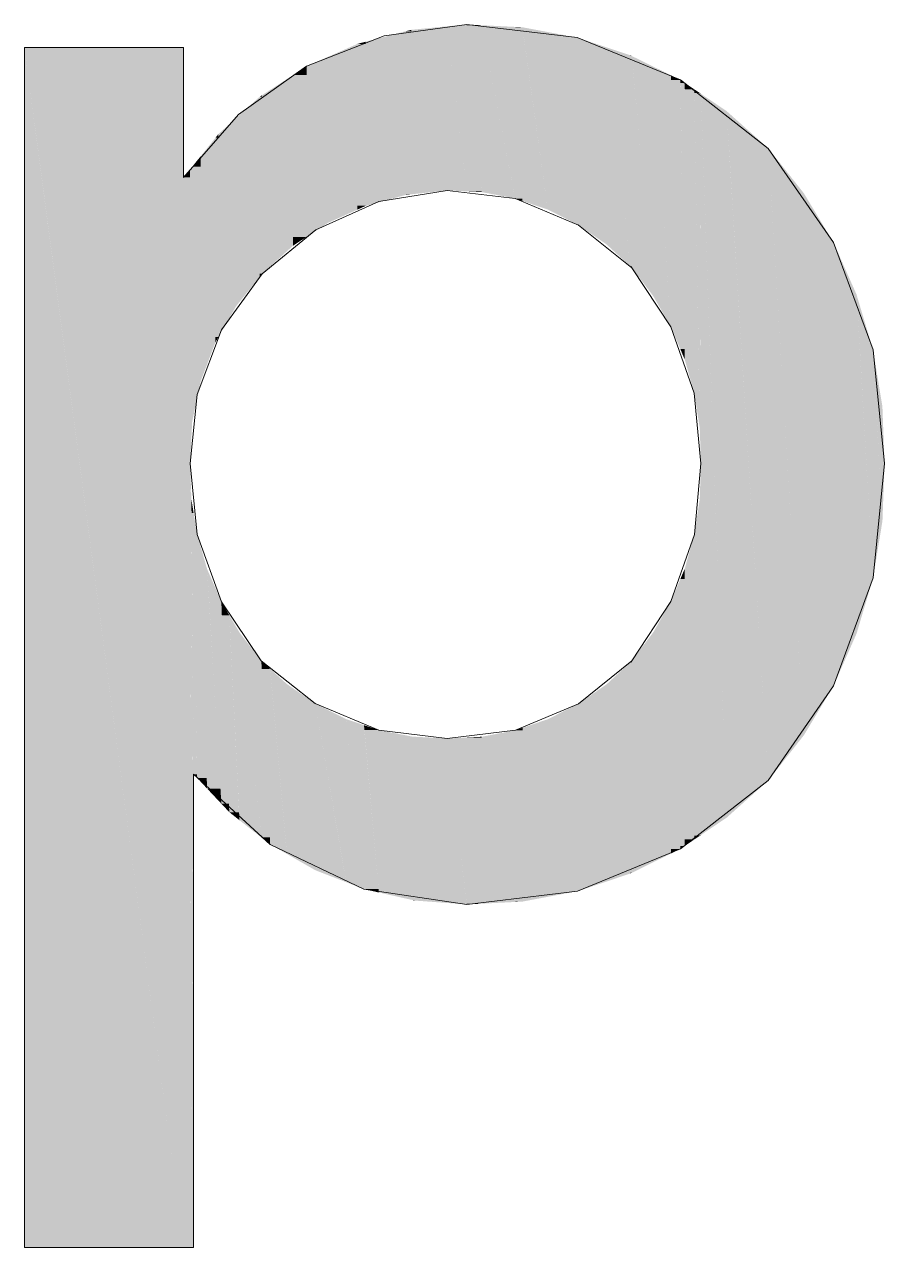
# Model space of a CAD drawing. Extents: x -1 to 1342, y -35 to 723.
# Drawn here: x 1224.185 to 1225.538, y 276.271 to 278.195 of the extents above; entities that cross this region are included whole.
import ezdxf

# ---------------------------------------------------------------- set-up
doc = ezdxf.new("R2010")
doc.units = 0
doc.layers.get('0').update_dxf_attribs({"lineweight": 18})
doc.layers.add('P11_Plankopf_Ausführung_AF_4_800 Plankopf', color=7, linetype='Continuous', lineweight=25)

# ---------------------------------------------------------------- blocks, each defined once
blk = doc.blocks.new('Referenz-A0SKLQSHLL', base_point=(1054.4775, 131.3883))
at = {"layer": 'P11_Plankopf_Ausführung_AF_4_800 Plankopf', "color": 0, "linetype": 'Continuous', "lineweight": 13, "ltscale": 16.9}
for p, q in [((1224.8805, 278.1945), (1224.7505, 278.1768)), ((1225.0544, 278.1738), (1224.8805, 278.1945)), ((1224.7505, 278.1768), (1224.6285, 278.1287)), ((1224.4352, 278.1584), (1224.1848, 278.1584)), ((1224.1848, 278.1584), (1224.1848, 276.2712)), ((1224.4352, 277.954), (1224.4352, 278.1584)), ((1225.2165, 278.1073), (1225.0544, 278.1738)), ((1224.6285, 278.1287), (1224.5213, 278.053)), ((1225.3548, 277.9997), (1225.2165, 278.1073)), ((1224.5213, 278.053), (1224.4352, 277.954)), ((1225.4572, 277.8518), (1225.3548, 277.9997)), ((1224.8498, 277.9336), (1224.7423, 277.9161)), ((1224.9568, 277.9208), (1224.8498, 277.9336)), ((1224.7423, 277.9161), (1224.643, 277.8714)), ((1225.0562, 277.8791), (1224.9568, 277.9208)), ((1224.643, 277.8714), (1224.5587, 277.8025)), ((1225.1403, 277.8118), (1225.0562, 277.8791)), ((1225.5195, 277.683), (1225.4572, 277.8518)), ((1225.2016, 277.7192), (1225.1403, 277.8118)), ((1224.5587, 277.8025), (1224.495, 277.7142)), ((1224.495, 277.7142), (1224.4564, 277.6124)), ((1225.2384, 277.6145), (1225.2016, 277.7192)), ((1225.5376, 277.504), (1225.5195, 277.683)), ((1224.4564, 277.6124), (1224.4454, 277.504)), ((1225.2487, 277.504), (1225.2384, 277.6145)), ((1224.4454, 277.504), (1224.4564, 277.3923)), ((1225.2385, 277.3927), (1225.2487, 277.504)), ((1225.5196, 277.3242), (1225.5376, 277.504)), ((1224.4564, 277.3923), (1224.4945, 277.2867)), ((1225.2017, 277.2872), (1225.2385, 277.3927)), ((1225.4574, 277.1545), (1225.5196, 277.3242)), ((1224.4945, 277.2867), (1224.5574, 277.1938)), ((1225.1403, 277.1938), (1225.2017, 277.2872)), ((1224.5574, 277.1938), (1224.6423, 277.1265)), ((1225.0563, 277.1263), (1225.1403, 277.1938)), ((1225.3548, 277.0057), (1225.4574, 277.1545)), ((1224.6423, 277.1265), (1224.7423, 277.0848)), ((1224.9569, 277.0845), (1225.0563, 277.1263)), ((1224.7423, 277.0848), (1224.8498, 277.0717)), ((1224.8498, 277.0717), (1224.9569, 277.0845)), ((1224.4509, 276.2712), (1224.4509, 277.0155)), ((1224.4509, 277.0155), (1224.5713, 276.9051)), ((1225.2165, 276.8981), (1225.3548, 277.0057)), ((1224.5713, 276.9051), (1224.7188, 276.8348)), ((1225.0545, 276.8315), (1225.2165, 276.8981)), ((1224.7188, 276.8348), (1224.8805, 276.8108)), ((1224.8805, 276.8108), (1225.0545, 276.8315)), ((1224.1848, 276.2712), (1224.4509, 276.2712))]:
    blk.add_line(p, q, dxfattribs=at)
at = {"layer": 'P11_Plankopf_Ausführung_AF_4_800 Plankopf', "color": 0, "linetype": 'Continuous', "lineweight": 0, "ltscale": 0.0169}
for points in [[(1224.8805, 278.1916), (1224.8498, 278.1916), (1224.8805, 278.1945)], [(1224.9037, 277.932), (1224.8805, 277.932), (1224.8805, 278.1945)], [(1224.9038, 278.1933), (1224.8806, 278.1933), (1224.8805, 278.1945)], [(1224.7847, 278.1674), (1224.7216, 278.1674), (1224.7847, 278.1839)], [(1224.7933, 278.1839), (1224.7847, 278.1839), (1224.7933, 278.1861)], [(1224.7933, 277.9274), (1224.7847, 277.9274), (1224.7847, 278.1839)], [(1224.7933, 277.9274), (1224.7933, 278.1839), (1224.7847, 278.1839)], [(1224.8498, 278.1861), (1224.7933, 278.1861), (1224.8498, 278.1916)], [(1224.8498, 277.9336), (1224.7933, 277.9336), (1224.7933, 278.1861)], [(1224.8498, 277.9336), (1224.8498, 278.1861), (1224.7933, 278.1861)], [(1224.8803, 277.9336), (1224.8498, 277.9336), (1224.8498, 278.1916)], [(1224.8805, 277.932), (1224.8805, 278.1916), (1224.8498, 278.1916)], [(1224.9038, 277.9309), (1224.9038, 278.1933), (1224.8806, 278.1933)], [(1224.9548, 277.9309), (1224.9038, 277.9309), (1224.9038, 278.1933)], [(1224.9568, 278.1907), (1224.9043, 278.1907), (1224.9038, 278.1933)], [(1224.9568, 277.9208), (1224.9568, 278.1907), (1224.9043, 278.1907)], [(1224.968, 277.9208), (1224.9568, 277.9208), (1224.9568, 278.1907)], [(1224.9681, 278.1901), (1224.9568, 278.1901), (1224.9568, 278.1907)], [(1224.9681, 277.9169), (1224.9681, 278.1901), (1224.9568, 278.1901)], [(1225.0061, 277.9169), (1224.9681, 277.9169), (1224.9681, 278.1901)], [(1225.008, 278.1826), (1224.9692, 278.1826), (1224.9681, 278.1901)], [(1225.008, 277.9034), (1225.008, 278.1826), (1224.9692, 278.1826)], [(1225.0508, 277.9034), (1225.008, 277.9034), (1225.008, 278.1826)], [(1225.0544, 278.1738), (1225.0093, 278.1738), (1225.008, 278.1826)], [(1224.1848, 276.2712), (1224.4352, 276.2712), (1224.1848, 278.1584)], [(1224.4352, 277.954), (1224.4352, 278.1584), (1224.1848, 278.1584)], [(1224.4352, 277.954), (1224.212, 277.954), (1224.1848, 278.1584)], [(1224.7086, 278.1434), (1224.6619, 278.1434), (1224.7086, 278.164)], [(1224.7216, 278.164), (1224.7086, 278.164), (1224.7216, 278.1674)], [(1224.7216, 277.9093), (1224.7086, 277.9093), (1224.7086, 278.164)], [(1224.7216, 277.9093), (1224.7216, 278.164), (1224.7086, 278.164)], [(1224.7847, 277.9265), (1224.7216, 277.9265), (1224.7216, 278.1674)], [(1224.7847, 277.9265), (1224.7847, 278.1674), (1224.7216, 278.1674)], [(1225.0544, 277.88), (1225.0544, 278.1738), (1225.0093, 278.1738)], [(1225.0562, 277.88), (1225.0544, 277.88), (1225.0544, 278.1738)], [(1225.0562, 278.1732), (1225.0544, 278.1732), (1225.0544, 278.1738)], [(1225.0562, 277.8791), (1225.0562, 278.1732), (1225.0544, 278.1732)], [(1225.0964, 277.8791), (1225.0562, 277.8791), (1225.0562, 278.1732)], [(1225.1006, 278.1584), (1225.0582, 278.1584), (1225.0562, 278.1732)], [(1225.1006, 277.8484), (1225.1006, 278.1584), (1225.0582, 278.1584)], [(1225.134, 277.8484), (1225.1006, 277.8484), (1225.1006, 278.1584)], [(1225.1377, 278.1461), (1225.1019, 278.1461), (1225.1006, 278.1584)], [(1224.6619, 278.1287), (1224.6285, 278.1287), (1224.6619, 278.1434)], [(1224.7086, 277.9034), (1224.6619, 277.9034), (1224.6619, 278.1434)], [(1224.7086, 277.9034), (1224.7086, 278.1434), (1224.6619, 278.1434)], [(1225.1377, 277.8142), (1225.1377, 278.1461), (1225.1019, 278.1461)], [(1225.1403, 277.8142), (1225.1377, 277.8142), (1225.1377, 278.1461)], [(1225.1403, 278.1448), (1225.1377, 278.1448), (1225.1377, 278.1461)], [(1225.1403, 277.8118), (1225.1403, 278.1448), (1225.1377, 278.1448)], [(1225.1699, 277.8118), (1225.1403, 277.8118), (1225.1403, 278.1448)], [(1225.1738, 278.1283), (1225.1418, 278.1283), (1225.1403, 278.1448)], [(1224.6285, 278.1148), (1224.6071, 278.1148), (1224.6285, 278.1287)], [(1224.6619, 277.8824), (1224.6285, 277.8824), (1224.6285, 278.1287)], [(1224.6619, 277.8824), (1224.6619, 278.1287), (1224.6285, 278.1287)], [(1225.1738, 277.7674), (1225.1738, 278.1283), (1225.1418, 278.1283)], [(1225.1983, 277.7674), (1225.1738, 277.7674), (1225.1738, 278.1283)], [(1225.2016, 278.1146), (1225.1747, 278.1146), (1225.1738, 278.1283)], [(1224.6071, 278.0834), (1224.5587, 278.0834), (1224.6071, 278.1148)], [(1224.6285, 277.8605), (1224.6071, 277.8605), (1224.6071, 278.1148)], [(1224.6285, 277.8605), (1224.6285, 278.1148), (1224.6071, 278.1148)], [(1225.2016, 277.7192), (1225.2016, 278.1146), (1225.1747, 278.1146)], [(1225.2153, 277.7192), (1225.2016, 277.7192), (1225.2016, 278.1146)], [(1225.2165, 278.1073), (1225.2018, 278.1073), (1225.2016, 278.1146)], [(1225.2165, 277.6839), (1225.2165, 278.1073), (1225.2018, 278.1073)], [(1225.223, 277.6839), (1225.2165, 277.6839), (1225.2165, 278.1073)], [(1225.2232, 278.1027), (1225.2166, 278.1027), (1225.2165, 278.1073)], [(1225.2232, 277.668), (1225.2232, 278.1027), (1225.2166, 278.1027)], [(1225.2368, 277.668), (1225.2232, 277.668), (1225.2232, 278.1027)], [(1225.2384, 278.0925), (1225.2235, 278.0925), (1225.2232, 278.1027)], [(1224.555, 278.0473), (1224.5177, 278.0473), (1224.555, 278.081)], [(1224.5587, 278.081), (1224.555, 278.081), (1224.5587, 278.0834)], [(1224.5587, 277.8025), (1224.555, 277.8025), (1224.555, 278.081)], [(1224.5587, 277.8025), (1224.5587, 278.081), (1224.555, 278.081)], [(1224.6071, 277.8465), (1224.5587, 277.8465), (1224.5587, 278.0834)], [(1224.6071, 277.8465), (1224.6071, 278.0834), (1224.5587, 278.0834)], [(1225.2384, 277.6145), (1225.2384, 278.0925), (1225.2235, 278.0925)], [(1225.2461, 277.6145), (1225.2384, 277.6145), (1225.2384, 278.0925)], [(1225.247, 278.0867), (1225.2385, 278.0867), (1225.2384, 278.0925)], [(1225.247, 277.5596), (1225.247, 278.0867), (1225.2385, 278.0867)], [(1225.2485, 277.5596), (1225.247, 277.5596), (1225.247, 278.0867)], [(1225.2487, 278.0856), (1225.247, 278.0856), (1225.247, 278.0867)], [(1225.2487, 277.504), (1225.2487, 278.0856), (1225.247, 278.0856)], [(1225.2893, 276.9472), (1225.2487, 276.9472), (1225.2487, 278.0856)], [(1225.2893, 278.0582), (1225.2497, 278.0582), (1225.2487, 278.0856)], [(1224.5177, 278.0223), (1224.49, 278.0223), (1224.5177, 278.0473)], [(1224.555, 277.7979), (1224.5177, 277.7979), (1224.5177, 278.0473)], [(1224.555, 277.7979), (1224.555, 278.0473), (1224.5177, 278.0473)], [(1225.2893, 276.9472), (1225.2893, 278.0582), (1225.2497, 278.0582)], [(1225.2893, 276.9472), (1225.2893, 276.9472), (1225.2893, 278.0582)], [(1225.2893, 276.9472), (1225.2893, 278.0582), (1225.2893, 278.0582)], [(1225.2893, 278.0582), (1225.2893, 278.0582), (1225.2893, 278.0582)], [(1225.3548, 277.0057), (1225.2893, 277.0057), (1225.2893, 278.0582)], [(1225.3548, 277.9997), (1225.293, 277.9997), (1225.2893, 278.0582)], [(1224.49, 278.0163), (1224.4852, 278.0163), (1224.49, 278.0223)], [(1224.5177, 277.7515), (1224.49, 277.7515), (1224.49, 278.0223)], [(1224.5177, 277.7515), (1224.5177, 278.0223), (1224.49, 278.0223)], [(1224.4852, 277.9873), (1224.462, 277.9873), (1224.4852, 278.0163)], [(1224.49, 277.7031), (1224.4852, 277.7031), (1224.4852, 278.0163)], [(1224.49, 277.7031), (1224.49, 278.0163), (1224.4852, 278.0163)], [(1224.462, 277.9707), (1224.4486, 277.9707), (1224.462, 277.9873)], [(1224.4852, 277.6947), (1224.462, 277.6947), (1224.462, 277.9873)], [(1224.4852, 277.6947), (1224.4852, 277.9873), (1224.462, 277.9873)], [(1225.3548, 277.0057), (1225.3548, 277.9997), (1225.293, 277.9997)], [(1225.4107, 277.0768), (1225.3548, 277.0768), (1225.3548, 277.9997)], [(1225.4107, 277.929), (1225.3591, 277.929), (1225.3548, 277.9997)], [(1224.4454, 277.954), (1224.4352, 277.954), (1224.4454, 277.9668)], [(1224.4486, 277.9668), (1224.4454, 277.9668), (1224.4486, 277.9707)], [(1224.4486, 277.5694), (1224.4454, 277.5694), (1224.4454, 277.9668)], [(1224.4486, 277.5694), (1224.4486, 277.9668), (1224.4454, 277.9668)], [(1224.462, 277.6335), (1224.4486, 277.6335), (1224.4486, 277.9707)], [(1224.462, 277.6335), (1224.462, 277.9707), (1224.4486, 277.9707)], [(1224.4352, 276.2712), (1224.4352, 277.954), (1224.212, 277.954)], [(1224.4352, 276.2712), (1224.4454, 276.2712), (1224.4352, 277.954)], [(1224.4454, 276.2712), (1224.4454, 277.954), (1224.4352, 277.954)], [(1224.7216, 277.9093), (1224.7847, 277.9265), (1224.7216, 277.9265)], [(1224.7847, 277.9265), (1224.7933, 277.9274), (1224.7847, 277.9274)], [(1224.7933, 277.9274), (1224.8498, 277.9336), (1224.7933, 277.9336)], [(1224.8805, 277.932), (1224.8803, 277.9336), (1224.8498, 277.9336)], [(1224.9038, 277.9309), (1224.9037, 277.932), (1224.8805, 277.932)], [(1224.9568, 277.9208), (1224.9548, 277.9309), (1224.9038, 277.9309)], [(1225.4107, 277.0768), (1225.4107, 277.929), (1225.3591, 277.929)], [(1225.4108, 277.0769), (1225.4107, 277.0769), (1225.4107, 277.929)], [(1225.4108, 277.9289), (1225.4107, 277.9289), (1225.4107, 277.929)], [(1225.4108, 277.0769), (1225.4108, 277.9289), (1225.4107, 277.9289)], [(1225.4572, 277.1543), (1225.4108, 277.1543), (1225.4108, 277.9289)], [(1225.4572, 277.8518), (1225.4154, 277.8518), (1225.4108, 277.9289)], [(1224.7086, 277.9034), (1224.7216, 277.9093), (1224.7086, 277.9093)], [(1224.9681, 277.9169), (1224.968, 277.9208), (1224.9568, 277.9208)], [(1225.008, 277.9034), (1225.0061, 277.9169), (1224.9681, 277.9169)], [(1224.6619, 277.8824), (1224.7086, 277.9034), (1224.6619, 277.9034)], [(1225.0544, 277.88), (1225.0508, 277.9034), (1225.008, 277.9034)], [(1224.6285, 277.8605), (1224.6619, 277.8824), (1224.6285, 277.8824)], [(1225.0562, 277.8791), (1225.0562, 277.88), (1225.0544, 277.88)], [(1225.1006, 277.8484), (1225.0964, 277.8791), (1225.0562, 277.8791)], [(1224.6071, 277.8465), (1224.6285, 277.8605), (1224.6071, 277.8605)], [(1225.1377, 277.8142), (1225.134, 277.8484), (1225.1006, 277.8484)], [(1225.4572, 277.1543), (1225.4572, 277.8518), (1225.4154, 277.8518)], [(1225.4574, 277.1545), (1225.4572, 277.1545), (1225.4572, 277.8518)], [(1225.4574, 277.8515), (1225.4572, 277.8515), (1225.4572, 277.8518)], [(1225.4574, 277.1545), (1225.4574, 277.8515), (1225.4572, 277.8515)], [(1225.4937, 277.237), (1225.4574, 277.237), (1225.4574, 277.8515)], [(1225.4937, 277.7694), (1225.4622, 277.7694), (1225.4574, 277.8515)], [(1224.5587, 277.8025), (1224.6071, 277.8465), (1224.5587, 277.8465)], [(1225.1403, 277.8118), (1225.1403, 277.8142), (1225.1377, 277.8142)], [(1225.1738, 277.7674), (1225.1699, 277.8118), (1225.1403, 277.8118)], [(1224.5177, 277.7515), (1224.555, 277.7979), (1224.5177, 277.7979)], [(1224.555, 277.7979), (1224.5587, 277.8025), (1224.555, 277.8025)], [(1224.49, 277.7031), (1224.5177, 277.7515), (1224.49, 277.7515)], [(1225.2016, 277.7192), (1225.1983, 277.7674), (1225.1738, 277.7674)], [(1225.4937, 277.237), (1225.4937, 277.7694), (1225.4622, 277.7694)], [(1225.4938, 277.2374), (1225.4937, 277.2374), (1225.4937, 277.7694)], [(1225.4938, 277.7688), (1225.4937, 277.7688), (1225.4937, 277.7694)], [(1225.4938, 277.2374), (1225.4938, 277.7688), (1225.4937, 277.7688)], [(1225.5195, 277.3237), (1225.4938, 277.3237), (1225.4938, 277.7688)], [(1225.5195, 277.683), (1225.4988, 277.683), (1225.4938, 277.7688)], [(1225.2165, 277.6839), (1225.2153, 277.7192), (1225.2016, 277.7192)], [(1224.462, 277.6335), (1224.4852, 277.6947), (1224.462, 277.6947)], [(1224.4852, 277.6947), (1224.49, 277.7031), (1224.4852, 277.7031)], [(1225.2232, 277.668), (1225.223, 277.6839), (1225.2165, 277.6839)], [(1225.5195, 277.3237), (1225.5195, 277.683), (1225.4988, 277.683)], [(1225.5196, 277.3242), (1225.5195, 277.3242), (1225.5195, 277.683)], [(1225.5196, 277.6822), (1225.5195, 277.6822), (1225.5195, 277.683)], [(1225.5196, 277.3242), (1225.5196, 277.6822), (1225.5195, 277.6822)], [(1225.5342, 277.413), (1225.5196, 277.413), (1225.5196, 277.6822)], [(1225.5342, 277.5941), (1225.5244, 277.5941), (1225.5196, 277.6822)], [(1225.2384, 277.6145), (1225.2368, 277.668), (1225.2232, 277.668)], [(1224.4486, 277.5694), (1224.462, 277.6335), (1224.4486, 277.6335)], [(1225.247, 277.5596), (1225.2461, 277.6145), (1225.2384, 277.6145)], [(1225.5342, 277.413), (1225.5342, 277.5941), (1225.5244, 277.5941)], [(1225.5343, 277.4135), (1225.5342, 277.4135), (1225.5342, 277.5941)], [(1225.5343, 277.5918), (1225.5342, 277.5918), (1225.5342, 277.5941)], [(1225.5343, 277.4135), (1225.5343, 277.5918), (1225.5342, 277.5918)], [(1225.5376, 277.504), (1225.5343, 277.504), (1225.5343, 277.5918)], [(1224.4454, 277.504), (1224.4486, 277.5694), (1224.4454, 277.5694)], [(1225.2487, 277.504), (1225.2485, 277.5596), (1225.247, 277.5596)], [(1224.4454, 276.2712), (1224.4474, 276.2712), (1224.4454, 277.504)], [(1224.4474, 277.4478), (1224.4455, 277.4478), (1224.4454, 277.504)], [(1225.2487, 277.4481), (1225.247, 277.4481), (1225.2487, 277.504)], [(1225.5343, 277.4135), (1225.5376, 277.504), (1225.5343, 277.504)], [(1224.4474, 276.2712), (1224.4474, 277.4478), (1224.4455, 277.4478)], [(1224.4474, 276.2712), (1224.4509, 276.2712), (1224.4474, 277.4478)], [(1224.4509, 277.4263), (1224.4476, 277.4263), (1224.4474, 277.4478)], [(1224.4509, 277.0155), (1224.4487, 277.0155), (1224.4474, 277.4478)], [(1225.247, 277.3927), (1225.2385, 277.3927), (1225.247, 277.4481)], [(1225.2487, 276.9198), (1225.247, 276.9198), (1225.247, 277.4481)], [(1225.2487, 276.9198), (1225.2487, 277.4481), (1225.247, 277.4481)], [(1224.4509, 277.0155), (1224.4509, 277.4263), (1224.4476, 277.4263)], [(1224.4563, 277.0155), (1224.4509, 277.0155), (1224.4509, 277.4263)], [(1224.4564, 277.3923), (1224.4513, 277.3923), (1224.4509, 277.4263)], [(1225.5196, 277.3242), (1225.5342, 277.413), (1225.5196, 277.413)], [(1225.5342, 277.413), (1225.5343, 277.4135), (1225.5342, 277.4135)], [(1224.4564, 277.0097), (1224.4564, 277.3923), (1224.4513, 277.3923)], [(1224.4715, 277.0097), (1224.4564, 277.0097), (1224.4564, 277.3923)], [(1224.4721, 277.3383), (1224.4585, 277.3383), (1224.4564, 277.3923)], [(1225.2385, 277.3388), (1225.2234, 277.3388), (1225.2385, 277.3927)], [(1225.247, 276.9187), (1225.2385, 276.9187), (1225.2385, 277.3927)], [(1225.247, 276.9187), (1225.247, 277.3927), (1225.2385, 277.3927)], [(1224.4721, 276.9929), (1224.4721, 277.3383), (1224.4585, 277.3383)], [(1224.4931, 276.9929), (1224.4721, 276.9929), (1224.4721, 277.3383)], [(1224.4945, 277.2867), (1224.4753, 277.2867), (1224.4721, 277.3383)], [(1225.2234, 277.3226), (1225.2165, 277.3226), (1225.2234, 277.3388)], [(1225.2385, 276.9129), (1225.2234, 276.9129), (1225.2234, 277.3388)], [(1225.2385, 276.9129), (1225.2385, 277.3388), (1225.2234, 277.3388)], [(1225.2165, 277.2872), (1225.2017, 277.2872), (1225.2165, 277.3226)], [(1225.2234, 276.9027), (1225.2165, 276.9027), (1225.2165, 277.3226)], [(1225.2234, 276.9027), (1225.2234, 277.3226), (1225.2165, 277.3226)], [(1225.4938, 277.2374), (1225.5195, 277.3237), (1225.4938, 277.3237)], [(1225.5195, 277.3237), (1225.5196, 277.3242), (1225.5195, 277.3242)], [(1224.4945, 276.9691), (1224.4945, 277.2867), (1224.4753, 277.2867)], [(1224.5065, 276.9691), (1224.4945, 276.9691), (1224.4945, 277.2867)], [(1224.507, 277.2655), (1224.4953, 277.2655), (1224.4945, 277.2867)], [(1225.2017, 277.2387), (1225.1739, 277.2387), (1225.2017, 277.2872)], [(1225.2165, 276.8981), (1225.2017, 276.8981), (1225.2017, 277.2872)], [(1225.2165, 276.8981), (1225.2165, 277.2872), (1225.2017, 277.2872)], [(1224.507, 276.9558), (1224.507, 277.2655), (1224.4953, 277.2655)], [(1224.5224, 276.9558), (1224.507, 276.9558), (1224.507, 277.2655)], [(1224.5231, 277.2383), (1224.5084, 277.2383), (1224.507, 277.2655)], [(1224.5231, 276.9431), (1224.5231, 277.2383), (1224.5084, 277.2383)], [(1224.5545, 276.9431), (1224.5231, 276.9431), (1224.5231, 277.2383)], [(1224.5574, 277.1938), (1224.5278, 277.1938), (1224.5231, 277.2383)], [(1225.1739, 277.1938), (1225.1403, 277.1938), (1225.1739, 277.2387)], [(1225.2017, 276.8908), (1225.1739, 276.8908), (1225.1739, 277.2387)], [(1225.2017, 276.8908), (1225.2017, 277.2387), (1225.1739, 277.2387)], [(1225.4574, 277.1545), (1225.4937, 277.237), (1225.4574, 277.237)], [(1225.4937, 277.237), (1225.4938, 277.2374), (1225.4937, 277.2374)], [(1224.5574, 276.9161), (1224.5574, 277.1938), (1224.5278, 277.1938)], [(1224.5708, 276.9161), (1224.5574, 276.9161), (1224.5574, 277.1938)], [(1224.5713, 277.1812), (1224.558, 277.1812), (1224.5574, 277.1938)], [(1225.1403, 277.1915), (1225.1378, 277.1915), (1225.1403, 277.1938)], [(1225.1739, 276.8771), (1225.1403, 276.8771), (1225.1403, 277.1938)], [(1225.1739, 276.8771), (1225.1739, 277.1938), (1225.1403, 277.1938)], [(1224.5713, 276.9051), (1224.5713, 277.1812), (1224.558, 277.1812)], [(1224.5962, 276.9051), (1224.5713, 276.9051), (1224.5713, 277.1812)], [(1224.5976, 277.1573), (1224.5735, 277.1573), (1224.5713, 277.1812)], [(1225.1378, 277.1571), (1225.1007, 277.1571), (1225.1378, 277.1915)], [(1225.1403, 276.8605), (1225.1378, 276.8605), (1225.1378, 277.1915)], [(1225.1403, 276.8605), (1225.1403, 277.1915), (1225.1378, 277.1915)], [(1224.5976, 276.8901), (1224.5976, 277.1573), (1224.5735, 277.1573)], [(1224.6384, 276.8901), (1224.5976, 276.8901), (1224.5976, 277.1573)], [(1224.6423, 277.1265), (1224.6023, 277.1265), (1224.5976, 277.1573)], [(1225.1007, 277.1263), (1225.0563, 277.1263), (1225.1007, 277.1571)], [(1225.1378, 276.8593), (1225.1007, 276.8593), (1225.1007, 277.1571)], [(1225.1378, 276.8593), (1225.1378, 277.1571), (1225.1007, 277.1571)], [(1225.4108, 277.0769), (1225.4572, 277.1543), (1225.4108, 277.1543)], [(1225.4572, 277.1543), (1225.4574, 277.1545), (1225.4572, 277.1545)], [(1224.6423, 276.8645), (1224.6423, 277.1265), (1224.6023, 277.1265)], [(1224.6425, 276.8645), (1224.6423, 276.8645), (1224.6423, 277.1265)], [(1224.6425, 276.8644), (1224.6425, 277.1265), (1224.6423, 277.1265)], [(1224.6425, 277.1265), (1224.6423, 277.1265), (1224.6423, 277.1265)], [(1224.6876, 276.8644), (1224.6425, 276.8644), (1224.6425, 277.1265)], [(1224.6909, 277.1022), (1224.6467, 277.1022), (1224.6425, 277.1265)], [(1225.0545, 277.102), (1225.008, 277.102), (1225.0545, 277.1254)], [(1225.0563, 277.1254), (1225.0545, 277.1254), (1225.0563, 277.1263)], [(1225.0563, 276.8321), (1225.0545, 276.8321), (1225.0545, 277.1254)], [(1225.0563, 276.8321), (1225.0563, 277.1254), (1225.0545, 277.1254)], [(1225.1007, 276.8469), (1225.0563, 276.8469), (1225.0563, 277.1263)], [(1225.1007, 276.8469), (1225.1007, 277.1263), (1225.0563, 277.1263)], [(1224.6909, 276.8457), (1224.6909, 277.1022), (1224.6467, 277.1022)], [(1224.7177, 276.8457), (1224.6909, 276.8457), (1224.6909, 277.1022)], [(1224.7188, 277.0927), (1224.6919, 277.0927), (1224.6909, 277.1022)], [(1225.008, 277.0884), (1224.9682, 277.0884), (1225.008, 277.102)], [(1225.0545, 276.8315), (1225.008, 276.8315), (1225.008, 277.102)], [(1225.0545, 276.8315), (1225.0545, 277.102), (1225.008, 277.102)], [(1224.7188, 276.8348), (1224.7188, 277.0927), (1224.6919, 277.0927)], [(1224.7418, 276.8348), (1224.7188, 276.8348), (1224.7188, 277.0927)], [(1224.7423, 277.0848), (1224.7196, 277.0848), (1224.7188, 277.0927)], [(1224.7423, 276.8295), (1224.7423, 277.0848), (1224.7196, 277.0848)], [(1224.7932, 276.8295), (1224.7423, 276.8295), (1224.7423, 277.0848)], [(1224.7956, 277.0745), (1224.7443, 277.0745), (1224.7423, 277.0848)], [(1224.9569, 277.0744), (1224.9038, 277.0744), (1224.9569, 277.0845)], [(1224.9682, 277.0845), (1224.9569, 277.0845), (1224.9682, 277.0884)], [(1224.9682, 276.8152), (1224.9569, 276.8152), (1224.9569, 277.0845)], [(1224.9682, 276.8152), (1224.9682, 277.0845), (1224.9569, 277.0845)], [(1225.008, 276.8227), (1224.9682, 276.8227), (1224.9682, 277.0884)], [(1225.008, 276.8227), (1225.008, 277.0884), (1224.9682, 277.0884)], [(1224.7956, 276.8175), (1224.7956, 277.0745), (1224.7443, 277.0745)], [(1224.7988, 276.8175), (1224.7956, 276.8175), (1224.7956, 277.0745)], [(1224.7988, 277.0744), (1224.7956, 277.0744), (1224.7956, 277.0745)], [(1224.7988, 276.8168), (1224.7988, 277.0744), (1224.7956, 277.0744)], [(1224.8491, 276.8168), (1224.7988, 276.8168), (1224.7988, 277.0744)], [(1224.8498, 277.0717), (1224.7993, 277.0717), (1224.7988, 277.0744)], [(1224.8498, 276.813), (1224.8498, 277.0717), (1224.7993, 277.0717)], [(1224.8805, 277.0717), (1224.8498, 277.0717), (1224.8805, 277.0732)], [(1224.8802, 276.813), (1224.8498, 276.813), (1224.8498, 277.0717)], [(1224.8805, 276.8108), (1224.8805, 277.0717), (1224.8498, 277.0717)], [(1224.9038, 277.0732), (1224.8805, 277.0732), (1224.9038, 277.0744)], [(1224.9038, 276.8119), (1224.8805, 276.8119), (1224.8805, 277.0732)], [(1224.9038, 276.8119), (1224.9038, 277.0732), (1224.8805, 277.0732)], [(1224.9569, 276.8146), (1224.9038, 276.8146), (1224.9038, 277.0744)], [(1224.9569, 276.8146), (1224.9569, 277.0744), (1224.9038, 277.0744)], [(1225.3548, 277.0057), (1225.4107, 277.0768), (1225.3548, 277.0768)], [(1225.4107, 277.0768), (1225.4108, 277.0769), (1225.4107, 277.0769)], [(1224.4509, 276.2712), (1224.4509, 277.0155), (1224.4487, 277.0155)], [(1224.4564, 277.0097), (1224.4563, 277.0155), (1224.4509, 277.0155)], [(1224.4721, 276.9929), (1224.4715, 277.0097), (1224.4564, 277.0097)], [(1225.2893, 276.9472), (1225.3548, 277.0057), (1225.2893, 277.0057)], [(1224.4945, 276.9691), (1224.4931, 276.9929), (1224.4721, 276.9929)], [(1224.507, 276.9558), (1224.5065, 276.9691), (1224.4945, 276.9691)], [(1224.5231, 276.9431), (1224.5224, 276.9558), (1224.507, 276.9558)], [(1225.2487, 276.9198), (1225.2893, 276.9472), (1225.2487, 276.9472)], [(1225.2893, 276.9472), (1225.2893, 276.9472), (1225.2893, 276.9472)], [(1224.5574, 276.9161), (1224.5545, 276.9431), (1224.5231, 276.9431)], [(1224.5713, 276.9051), (1224.5708, 276.9161), (1224.5574, 276.9161)], [(1224.5976, 276.8901), (1224.5962, 276.9051), (1224.5713, 276.9051)], [(1225.2234, 276.9027), (1225.2385, 276.9129), (1225.2234, 276.9129)], [(1225.2385, 276.9129), (1225.247, 276.9187), (1225.2385, 276.9187)], [(1225.247, 276.9187), (1225.2487, 276.9198), (1225.247, 276.9198)], [(1224.6423, 276.8645), (1224.6384, 276.8901), (1224.5976, 276.8901)], [(1225.1739, 276.8771), (1225.2017, 276.8908), (1225.1739, 276.8908)], [(1225.2017, 276.8908), (1225.2165, 276.8981), (1225.2017, 276.8981)], [(1225.2165, 276.8981), (1225.2234, 276.9027), (1225.2165, 276.9027)], [(1225.1403, 276.8605), (1225.1739, 276.8771), (1225.1403, 276.8771)], [(1224.6425, 276.8644), (1224.6425, 276.8645), (1224.6423, 276.8645)], [(1224.6909, 276.8457), (1224.6876, 276.8644), (1224.6425, 276.8644)], [(1225.1007, 276.8469), (1225.1378, 276.8593), (1225.1007, 276.8593)], [(1225.1378, 276.8593), (1225.1403, 276.8605), (1225.1378, 276.8605)], [(1224.7188, 276.8348), (1224.7177, 276.8457), (1224.6909, 276.8457)], [(1224.7423, 276.8295), (1224.7418, 276.8348), (1224.7188, 276.8348)], [(1224.7956, 276.8175), (1224.7932, 276.8295), (1224.7423, 276.8295)], [(1225.008, 276.8227), (1225.0545, 276.8315), (1225.008, 276.8315)], [(1225.0545, 276.8315), (1225.0563, 276.8321), (1225.0545, 276.8321)], [(1225.0563, 276.8321), (1225.1007, 276.8469), (1225.0563, 276.8469)], [(1224.7988, 276.8168), (1224.7988, 276.8175), (1224.7956, 276.8175)], [(1224.8498, 276.813), (1224.8491, 276.8168), (1224.7988, 276.8168)], [(1224.8805, 276.8108), (1224.8802, 276.813), (1224.8498, 276.813)], [(1224.8805, 276.8108), (1224.9038, 276.8119), (1224.8805, 276.8119)], [(1224.9038, 276.8119), (1224.9569, 276.8146), (1224.9038, 276.8146)], [(1224.9569, 276.8146), (1224.9682, 276.8152), (1224.9569, 276.8152)], [(1224.9682, 276.8152), (1225.008, 276.8227), (1224.9682, 276.8227)]]:
    blk.add_solid(points, dxfattribs=at)

msp = doc.modelspace()

# ---------------------------------------------------------------- block references
at = {"color": 8, "lineweight": 25, "ltscale": 0.25, "true_color": 0x808080}
msp.add_blockref('Referenz-A0SKLQSHLL', (1054.4775, 131.3883), dxfattribs=at)

doc.saveas('drawing.dxf')
